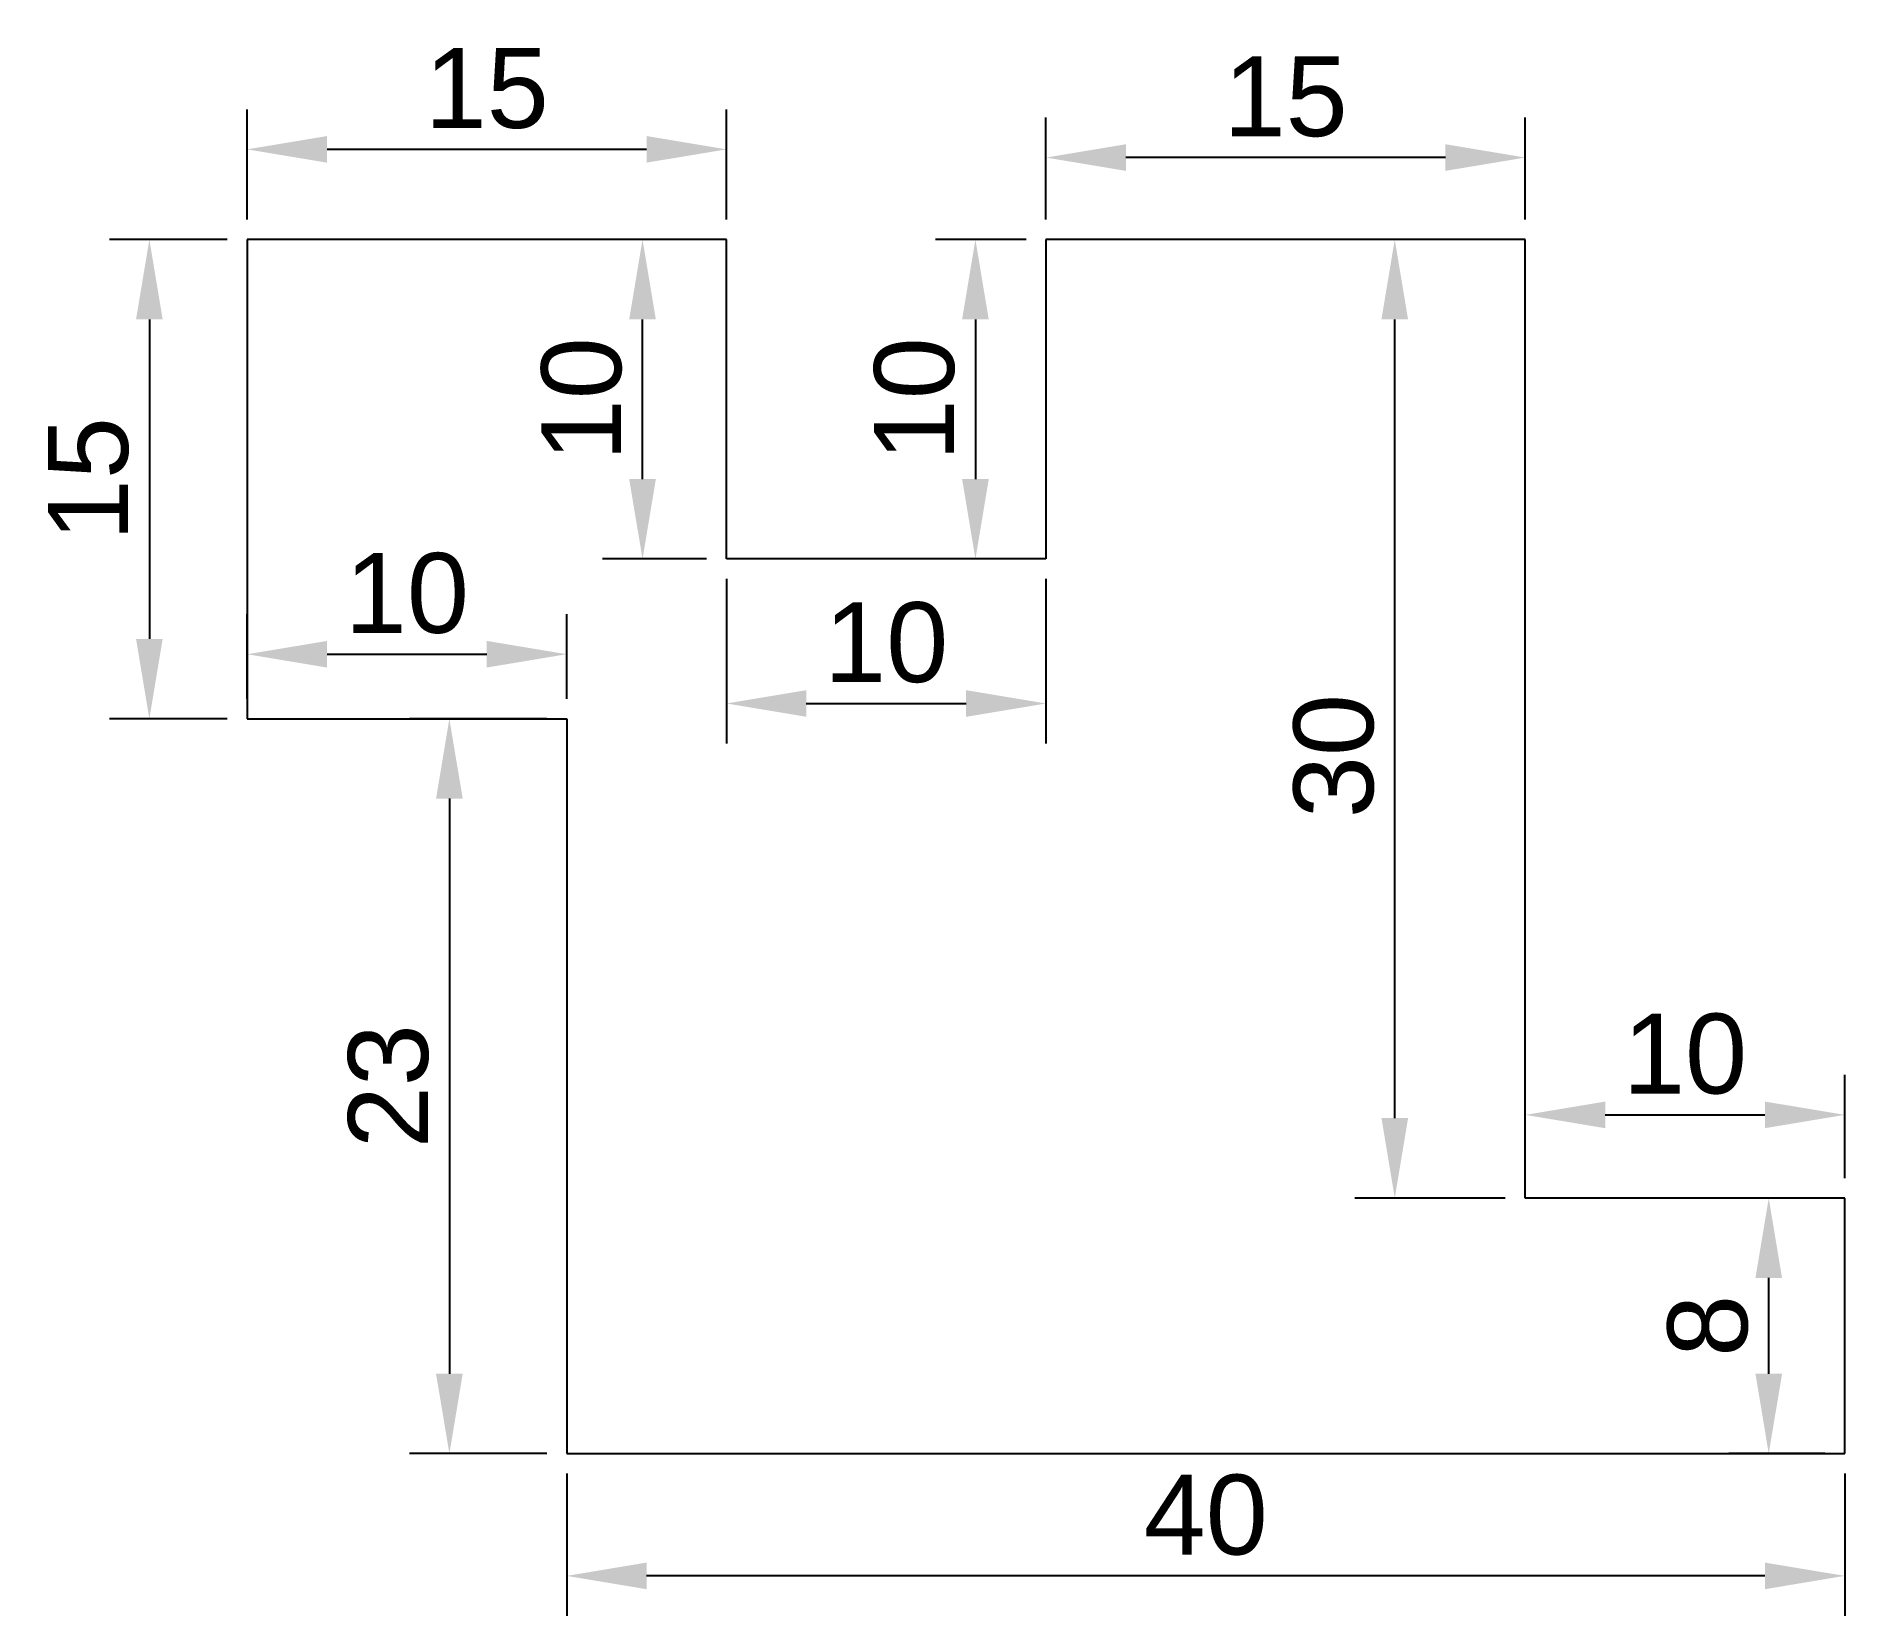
# Model space of a CAD drawing. Header units: millimetres. Extents: x -17 to 3550, y -5 to 6150.
# Drawn here: x -16.6 to 40, y -5.1 to 44.4 of the extents above; entities outside this region: 1.
import ezdxf

# ---------------------------------------------------------------- set-up
doc = ezdxf.new("R2010")
doc.units = ezdxf.units.MM
doc.styles.get("Standard").update_dxf_attribs({"font": 'arial.ttf'})
doc.dimstyles.new('ISO-25', dxfattribs={"dimtxt": 2.5, "dimasz": 2.5, "dimexe": 1.25, "dimexo": 0.625, "dimtad": 1, "dimtxsty": 'Standard', "dimcen": 2.5, "dimadec": 0, "dimazin": 0, "dimtfac": 1, "dimtmove": 0, "dimatfit": 3, "dimfxl": 1, "dimarcsym": 0})

# ---------------------------------------------------------------- blocks, each defined once
blk = doc.blocks.new('*D2')
at = {"color": 0, "lineweight": -2, "transparency": 16777216}
for p, q in [((0, -0.625), (0, -5.075)), ((40, -0.625), (40, -5.075)), ((37.5, -3.825), (2.5, -3.825))]:
    blk.add_line(p, q, dxfattribs=at)
at = {"color": 0, "transparency": 16777216}
for points in [[(2.5, -3.409), (2.5, -4.242), (0, -3.825)], [(37.5, -3.409), (37.5, -4.242), (40, -3.825)]]:
    blk.add_solid(points, dxfattribs=at)
at = {"layer": 'Defpoints', "color": 0, "transparency": 16777216}
for p in [(0, 0), (40, 0), (0, -3.825)]:
    blk.add_point(p, dxfattribs=at)
at = {"color": 0, "transparency": 16777216, "insert": (20, -1.924), "char_height": 2.5, "attachment_point": 5}
blk.add_mtext('40', dxfattribs=at)
blk = doc.blocks.new('*D3')
at = {"color": 0, "lineweight": -2, "transparency": 16777216}
for p, q in [((39.375, 8), (36.369, 8)), ((37.619, 2.5), (37.619, 5.5)), ((39.375, 0), (36.369, 0))]:
    blk.add_line(p, q, dxfattribs=at)
at = {"color": 0, "transparency": 16777216}
for points in [[(37.203, 5.5), (38.036, 5.5), (37.619, 8)], [(37.203, 2.5), (38.036, 2.5), (37.619, 0)]]:
    blk.add_solid(points, dxfattribs=at)
at = {"layer": 'Defpoints', "color": 0, "transparency": 16777216}
for p in [(37.619, 8), (40, 8), (40, 0)]:
    blk.add_point(p, dxfattribs=at)
at = {"color": 0, "transparency": 16777216, "insert": (35.718, 4), "char_height": 2.5, "attachment_point": 5, "rotation": 90}
blk.add_mtext('8', dxfattribs=at)
blk = doc.blocks.new('*D4')
at = {"color": 0, "lineweight": -2, "transparency": 16777216}
for p, q in [((30, 8.625), (30, 11.853)), ((40, 8.625), (40, 11.853)), ((32.5, 10.603), (37.5, 10.603))]:
    blk.add_line(p, q, dxfattribs=at)
at = {"color": 0, "transparency": 16777216}
for points in [[(32.5, 11.019), (32.5, 10.186), (30, 10.603)], [(37.5, 11.019), (37.5, 10.186), (40, 10.603)]]:
    blk.add_solid(points, dxfattribs=at)
at = {"layer": 'Defpoints', "color": 0, "transparency": 16777216}
for p in [(40, 10.603), (30, 8), (40, 8)]:
    blk.add_point(p, dxfattribs=at)
at = {"color": 0, "transparency": 16777216, "insert": (35, 12.504), "char_height": 2.5, "attachment_point": 5}
blk.add_mtext('10', dxfattribs=at)
blk = doc.blocks.new('*D5')
at = {"color": 0, "lineweight": -2, "transparency": 16777216}
for p, q in [((29.375, 38), (24.665, 38)), ((25.915, 10.5), (25.915, 35.5)), ((29.375, 8), (24.665, 8))]:
    blk.add_line(p, q, dxfattribs=at)
at = {"color": 0, "transparency": 16777216}
for points in [[(25.499, 35.5), (26.332, 35.5), (25.915, 38)], [(25.499, 10.5), (26.332, 10.5), (25.915, 8)]]:
    blk.add_solid(points, dxfattribs=at)
at = {"layer": 'Defpoints', "color": 0, "transparency": 16777216}
for p in [(25.915, 38), (30, 38), (30, 8)]:
    blk.add_point(p, dxfattribs=at)
at = {"color": 0, "transparency": 16777216, "insert": (24.013, 21.832), "char_height": 2.5, "attachment_point": 5, "rotation": 90}
blk.add_mtext('30', dxfattribs=at)
blk = doc.blocks.new('*D6')
at = {"color": 0, "lineweight": -2, "transparency": 16777216}
for p, q in [((15, 38.625), (15, 41.813)), ((30, 38.625), (30, 41.813)), ((27.5, 40.563), (17.5, 40.563))]:
    blk.add_line(p, q, dxfattribs=at)
at = {"color": 0, "transparency": 16777216}
for points in [[(17.5, 40.98), (17.5, 40.147), (15, 40.563)], [(27.5, 40.98), (27.5, 40.147), (30, 40.563)]]:
    blk.add_solid(points, dxfattribs=at)
at = {"layer": 'Defpoints', "color": 0, "transparency": 16777216}
for p in [(15, 40.563), (15, 38), (30, 38)]:
    blk.add_point(p, dxfattribs=at)
at = {"color": 0, "transparency": 16777216, "insert": (22.5, 42.465), "char_height": 2.5, "attachment_point": 5}
blk.add_mtext('15', dxfattribs=at)
blk = doc.blocks.new('*D7')
at = {"color": 0, "lineweight": -2, "transparency": 16777216}
for p, q in [((14.375, 38), (11.542, 38)), ((12.792, 35.5), (12.792, 30.5)), ((14.375, 28), (11.542, 28))]:
    blk.add_line(p, q, dxfattribs=at)
at = {"color": 0, "transparency": 16777216}
for points in [[(12.375, 35.5), (13.209, 35.5), (12.792, 38)], [(12.375, 30.5), (13.209, 30.5), (12.792, 28)]]:
    blk.add_solid(points, dxfattribs=at)
at = {"layer": 'Defpoints', "color": 0, "transparency": 16777216}
for p in [(15, 38), (12.792, 28), (15, 28)]:
    blk.add_point(p, dxfattribs=at)
at = {"color": 0, "transparency": 16777216, "insert": (10.89, 33), "char_height": 2.5, "attachment_point": 5, "rotation": 90}
blk.add_mtext('10', dxfattribs=at)
blk = doc.blocks.new('*D8')
at = {"color": 0, "lineweight": -2, "transparency": 16777216}
for p, q in [((5, 27.375), (5, 22.228)), ((15, 27.375), (15, 22.228)), ((7.5, 23.478), (12.5, 23.478))]:
    blk.add_line(p, q, dxfattribs=at)
at = {"color": 0, "transparency": 16777216}
for points in [[(7.5, 23.894), (7.5, 23.061), (5, 23.478)], [(12.5, 23.894), (12.5, 23.061), (15, 23.478)]]:
    blk.add_solid(points, dxfattribs=at)
at = {"layer": 'Defpoints', "color": 0, "transparency": 16777216}
for p in [(5, 28), (15, 28), (15, 23.478)]:
    blk.add_point(p, dxfattribs=at)
at = {"color": 0, "transparency": 16777216, "insert": (10, 25.379), "char_height": 2.5, "attachment_point": 5}
blk.add_mtext('10', dxfattribs=at)
blk = doc.blocks.new('*D9')
at = {"color": 0, "lineweight": -2, "transparency": 16777216}
for p, q in [((4.375, 38), (1.124, 38)), ((2.374, 30.5), (2.374, 35.5)), ((4.375, 28), (1.124, 28))]:
    blk.add_line(p, q, dxfattribs=at)
at = {"color": 0, "transparency": 16777216}
for points in [[(1.957, 35.5), (2.791, 35.5), (2.374, 38)], [(1.957, 30.5), (2.791, 30.5), (2.374, 28)]]:
    blk.add_solid(points, dxfattribs=at)
at = {"layer": 'Defpoints', "color": 0, "transparency": 16777216}
for p in [(2.374, 38), (5, 38), (5, 28)]:
    blk.add_point(p, dxfattribs=at)
at = {"color": 0, "transparency": 16777216, "insert": (0.473, 33), "char_height": 2.5, "attachment_point": 5, "rotation": 90}
blk.add_mtext('10', dxfattribs=at)
blk = doc.blocks.new('*D10')
at = {"color": 0, "lineweight": -2, "transparency": 16777216}
for p, q in [((-10, 38.625), (-10, 42.07)), ((5, 38.625), (5, 42.07)), ((2.5, 40.82), (-7.5, 40.82))]:
    blk.add_line(p, q, dxfattribs=at)
at = {"color": 0, "transparency": 16777216}
for points in [[(-7.5, 41.237), (-7.5, 40.404), (-10, 40.82)], [(2.5, 41.237), (2.5, 40.404), (5, 40.82)]]:
    blk.add_solid(points, dxfattribs=at)
at = {"layer": 'Defpoints', "color": 0, "transparency": 16777216}
for p in [(-10, 40.82), (-10, 38), (5, 38)]:
    blk.add_point(p, dxfattribs=at)
at = {"color": 0, "transparency": 16777216, "insert": (-2.5, 42.722), "char_height": 2.5, "attachment_point": 5}
blk.add_mtext('15', dxfattribs=at)
blk = doc.blocks.new('*D11')
at = {"color": 0, "lineweight": -2, "transparency": 16777216}
for p, q in [((-10.625, 38), (-14.31, 38)), ((-13.06, 35.5), (-13.06, 25.5)), ((-10.625, 23), (-14.31, 23))]:
    blk.add_line(p, q, dxfattribs=at)
at = {"color": 0, "transparency": 16777216}
for points in [[(-13.477, 35.5), (-12.643, 35.5), (-13.06, 38)], [(-13.477, 25.5), (-12.643, 25.5), (-13.06, 23)]]:
    blk.add_solid(points, dxfattribs=at)
at = {"layer": 'Defpoints', "color": 0, "transparency": 16777216}
for p in [(-10, 38), (-13.06, 23), (-10, 23)]:
    blk.add_point(p, dxfattribs=at)
at = {"color": 0, "transparency": 16777216, "insert": (-14.961, 30.5), "char_height": 2.5, "attachment_point": 5, "rotation": 90}
blk.add_mtext('15', dxfattribs=at)
blk = doc.blocks.new('*D12')
at = {"color": 0, "lineweight": -2, "transparency": 16777216}
for p, q in [((-10, 23.625), (-10, 26.269)), ((0, 23.625), (0, 26.269)), ((-7.5, 25.019), (-2.5, 25.019))]:
    blk.add_line(p, q, dxfattribs=at)
at = {"color": 0, "transparency": 16777216}
for points in [[(-7.5, 25.436), (-7.5, 24.603), (-10, 25.019)], [(-2.5, 25.436), (-2.5, 24.603), (0, 25.019)]]:
    blk.add_solid(points, dxfattribs=at)
at = {"layer": 'Defpoints', "color": 0, "transparency": 16777216}
for p in [(0, 25.019), (-10, 23), (0, 23)]:
    blk.add_point(p, dxfattribs=at)
at = {"color": 0, "transparency": 16777216, "insert": (-5, 26.921), "char_height": 2.5, "attachment_point": 5}
blk.add_mtext('10', dxfattribs=at)
blk = doc.blocks.new('*D13')
at = {"color": 0, "lineweight": -2, "transparency": 16777216}
for p, q in [((-0.625, 23), (-4.921, 23)), ((-3.671, 20.5), (-3.671, 2.5)), ((-0.625, 0), (-4.921, 0))]:
    blk.add_line(p, q, dxfattribs=at)
at = {"color": 0, "transparency": 16777216}
for points in [[(-4.088, 20.5), (-3.254, 20.5), (-3.671, 23)], [(-4.088, 2.5), (-3.254, 2.5), (-3.671, 0)]]:
    blk.add_solid(points, dxfattribs=at)
at = {"layer": 'Defpoints', "color": 0, "transparency": 16777216}
for p in [(0, 23), (0, 0), (-3.671, 0)]:
    blk.add_point(p, dxfattribs=at)
at = {"color": 0, "transparency": 16777216, "insert": (-5.573, 11.5), "char_height": 2.5, "attachment_point": 5, "rotation": 90}
blk.add_mtext('23', dxfattribs=at)

msp = doc.modelspace()

# ---------------------------------------------------------------- linework, layer by layer
for p, q in [((3550, 6150), (3550, 6150)), ((5, 38), (-10, 38)), ((-10, 38), (-10, 23)), ((5, 28), (5, 38)), ((30, 38), (15, 38)), ((15, 38), (15, 28)), ((30, 8), (30, 38)), ((15, 28), (5, 28)), ((-10, 23), (-10, 23)), ((-10, 23), (0, 23)), ((0, 23), (0, 0)), ((40, 8), (30, 8)), ((40, 0), (40, 8)), ((0, 0), (40, 0))]:
    msp.add_line(p, q)

# ---------------------------------------------------------------- dimensions: what is measured, and where the dimension line sits
for base, p1, p2, picture, middle in [((-10, 40.82), (5, 38), (-10, 38), '*D10', (-2.5, 42.722)), ((15, 40.563), (30, 38), (15, 38), '*D6', (22.5, 42.465)), ((0, 25.019), (-10, 23), (0, 23), '*D12', (-5, 26.921)), ((15, 23.478), (5, 28), (15, 28), '*D8', (10, 25.379)), ((0, -3.825), (40, 0), (0, 0), '*D2', (20, -1.924))]:
    dim = msp.add_linear_dim(base=base, p1=p1, p2=p2, dimstyle='ISO-25')
    dim.commit()
    dim.dimension.update_dxf_attribs({"geometry": picture, "text_midpoint": middle})
for base, p1, p2, picture, middle in [((-13.06, 23), (-10, 38), (-10, 23), '*D11', (-14.961, 30.5)), ((2.374, 38), (5, 28), (5, 38), '*D9', (0.473, 33)), ((12.792, 28), (15, 38), (15, 28), '*D7', (10.89, 33)), ((-3.671, 0), (0, 23), (0, 0), '*D13', (-5.573, 11.5))]:
    dim = msp.add_linear_dim(base=base, p1=p1, p2=p2, angle=90, dimstyle='ISO-25')
    dim.commit()
    dim.dimension.update_dxf_attribs({"geometry": picture, "text_midpoint": middle})
for base, p1, p2, picture, middle in [((25.915, 38), (30, 8), (30, 38), '*D5', (25.915, 21.832)), ((37.619, 8), (40, 0), (40, 8), '*D3', (37.619, 4))]:
    dim = msp.add_linear_dim(base=base, p1=p1, p2=p2, angle=90, dimstyle='ISO-25')
    dim.commit()
    dim.dimension.update_dxf_attribs({"geometry": picture, "text_midpoint": middle, "dimtype": 160})
dim = msp.add_linear_dim(base=(40, 10.603), p1=(30, 8), p2=(40, 8), dimstyle='ISO-25')
dim.commit()
dim.dimension.update_dxf_attribs({"geometry": '*D4', "text_midpoint": (35, 10.603), "dimtype": 160})

doc.saveas('drawing.dxf')
